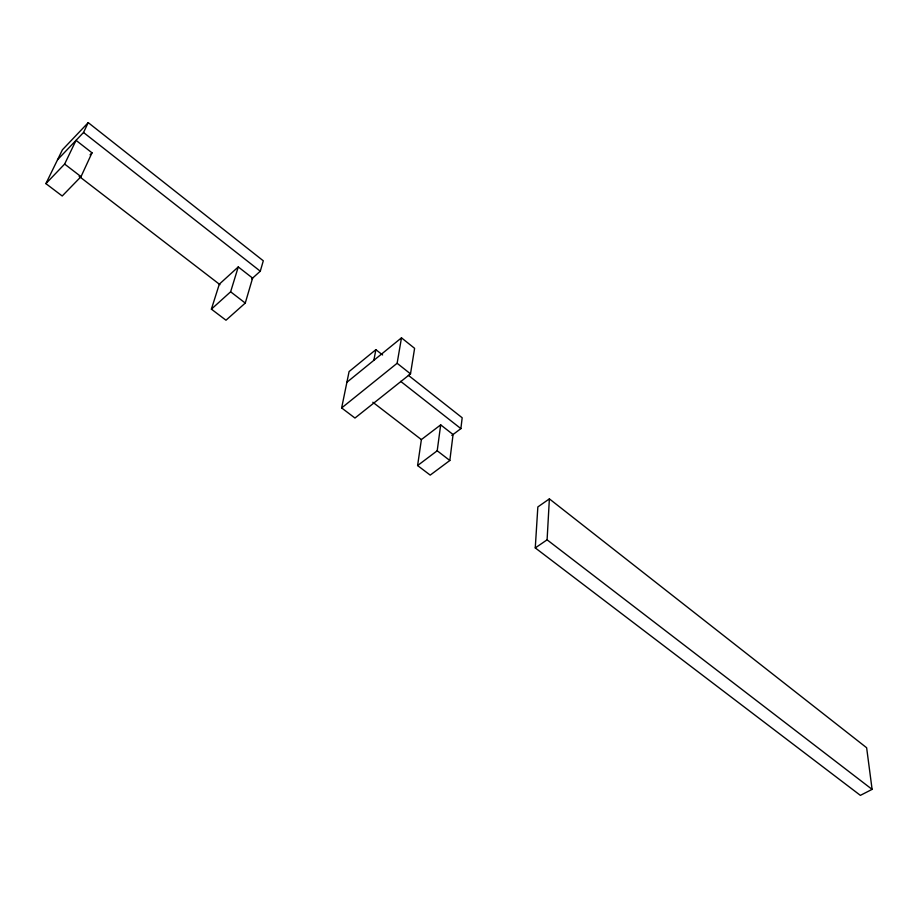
<?xml version="1.0" encoding="UTF-8"?>
<svg xmlns="http://www.w3.org/2000/svg" width="918" height="918" viewBox="0 0 918 918"><rect width="100%" height="100%" fill="white"/><g stroke="black" fill="none" stroke-linecap="round" stroke-linejoin="round"><path stroke-width="1.38" d="M535.263 547.908L547.094 539.83L549.377 498.876L866.638 747.745L872.1 789.365L860.384 795.367L535.263 547.908L537.845 506.943L549.377 498.876M451.84 435.442L460.882 428.614L462.179 417.77L408.372 375.313M449.831 460.492L453.067 434.524L440.686 424.862L421.385 439.584L417.598 465.552L430.209 475.111L449.831 460.492L437.209 450.772L440.686 424.862M382.599 354.968L375.875 349.655L349.081 371.583L341.645 407.936L354.968 418.046L410.507 373.856L414.603 348.335L401.487 337.835L346.889 382.29M341.645 407.936L397.127 363.276L401.487 337.835M373.856 360.326L375.875 349.655M251.75 278.865L260.287 271.2L263.294 260.804L88.231 122.633L62.413 149.795L45.9 183.623L62.217 196.004L81.013 176.658L92.018 152.824L76.033 140.351L64.639 164.07L45.9 183.623M245.267 303.066L252.599 278.108L238.267 266.931L219.322 284.167L211.392 309.148L225.989 320.221L245.267 303.066L230.625 291.798L238.267 266.931M57.559 159.743L83.527 132.49L88.231 122.633M90.067 154.844L92.018 152.824M211.392 309.148L230.625 291.798M417.598 465.552L437.209 450.772M547.094 539.83L872.1 789.365M64.639 164.07L81.013 176.658M79.143 176.348L219.987 284.683M372.834 402.245L421.339 439.561M83.527 132.49L260.287 271.2M400.638 381.337L460.882 428.614M397.127 363.276L410.507 373.856"/></g></svg>
